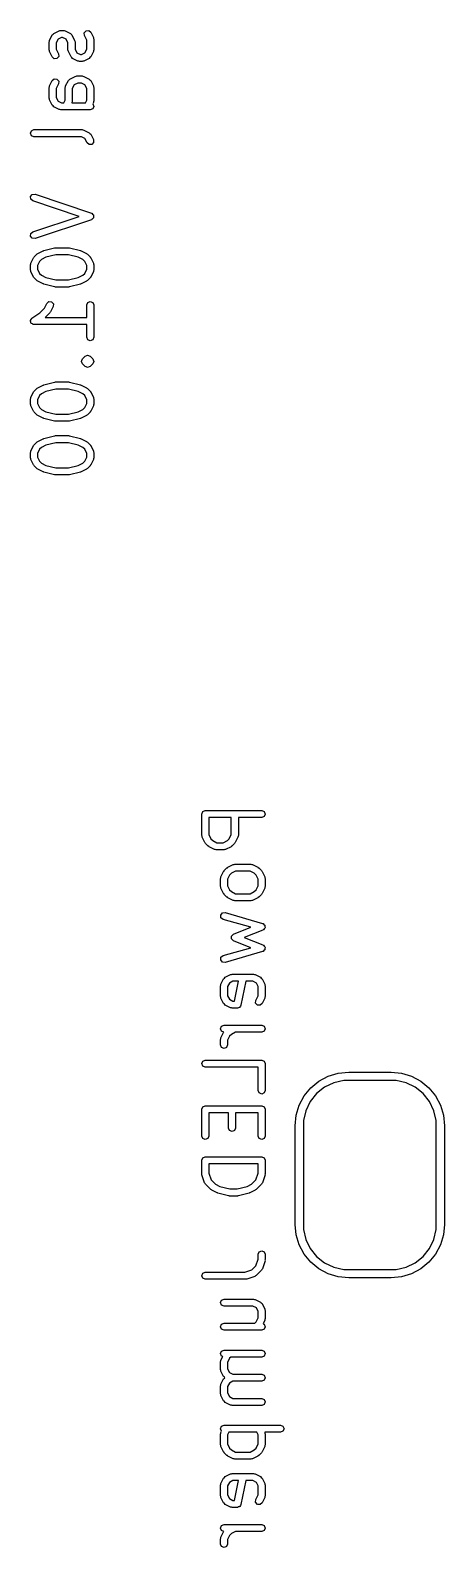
# Model space of a CAD drawing. Extents: x 48.9 to 61.3, y -83.6 to -38.9.
# Drawn here: x 55.46 to 61.34, y -83.59 to -62.05 of the extents above; entities that cross this region are included whole.
import ezdxf

# ---------------------------------------------------------------- set-up
doc = ezdxf.new("R2010")
doc.units = 0
doc.layers.add('BLACK', color=7, linetype='CONTINUOUS')

msp = doc.modelspace()

# ---------------------------------------------------------------- linework, layer by layer
at = {"layer": 'BLACK', "linetype": 'CONTINUOUS'}
for p, q in [((55.7256, -62.2182), (55.73, -62.2074)), ((55.7256, -62.3325), (55.7256, -62.2182)), ((55.73, -62.2074), (55.7308, -62.1958)), ((55.7308, -62.1958), (55.7689, -62.1196)), ((55.7689, -62.1196), (55.7809, -62.1092)), ((55.7809, -62.1092), (55.7913, -62.0973)), ((55.7913, -62.0973), (55.8675, -62.0592)), ((55.8509, -62.1792), (55.8256, -62.23)), ((55.8256, -62.23), (55.8256, -62.3207)), ((55.9016, -62.1539), (55.8509, -62.1792)), ((55.8675, -62.0592), (55.8791, -62.0583)), ((55.8791, -62.0583), (55.8898, -62.0539)), ((55.8898, -62.0539), (55.9279, -62.0539)), ((55.9161, -62.1539), (55.9016, -62.1539)), ((55.9669, -62.1792), (55.9161, -62.1539)), ((55.9279, -62.0539), (55.9387, -62.0583)), ((55.9387, -62.0583), (55.9503, -62.0592)), ((55.9503, -62.0592), (56.0265, -62.0973)), ((55.9922, -62.23), (55.9669, -62.1792)), ((55.9922, -62.3325), (55.9922, -62.23)), ((56.0265, -62.0973), (56.0369, -62.1092)), ((56.0369, -62.1092), (56.0489, -62.1196)), ((56.0489, -62.1196), (56.0869, -62.1958)), ((56.0869, -62.1958), (56.0878, -62.2074)), ((56.0878, -62.2074), (56.0922, -62.2182)), ((56.0922, -62.2182), (56.0922, -62.3207)), ((56.2234, -62.0881), (56.2484, -62.0592)), ((56.2261, -62.1262), (56.2234, -62.0881)), ((56.2589, -62.1919), (56.2261, -62.1262)), ((56.2484, -62.0592), (56.2866, -62.0564)), ((56.2589, -62.3207), (56.2589, -62.1919)), ((56.2866, -62.0564), (56.3155, -62.0815)), ((56.3155, -62.0815), (56.3536, -62.1577)), ((56.3536, -62.1577), (56.3544, -62.1693)), ((56.3544, -62.1693), (56.3589, -62.1801)), ((56.3589, -62.1801), (56.3589, -62.3325)), ((55.73, -62.3432), (55.7256, -62.3325)), ((55.7308, -62.3548), (55.73, -62.3432)), ((55.7689, -62.431), (55.7308, -62.3548)), ((55.7978, -62.4561), (55.7689, -62.431)), ((55.8256, -62.3207), (55.8584, -62.3863)), ((55.8611, -62.4245), (55.836, -62.4534)), ((55.8584, -62.3863), (55.8611, -62.4245)), ((55.9967, -62.3432), (55.9922, -62.3325)), ((55.9975, -62.3548), (55.9967, -62.3432)), ((56.0356, -62.431), (55.9975, -62.3548)), ((56.0476, -62.4414), (56.0356, -62.431)), ((56.058, -62.4534), (56.0476, -62.4414)), ((56.0922, -62.3207), (56.1176, -62.3714)), ((56.1176, -62.3714), (56.1683, -62.3967)), ((56.1683, -62.3967), (56.1828, -62.3967)), ((56.1828, -62.3967), (56.2335, -62.3714)), ((56.2335, -62.3714), (56.2589, -62.3207)), ((56.3035, -62.4414), (56.2932, -62.4534)), ((56.3155, -62.431), (56.3035, -62.4414)), ((56.3536, -62.3548), (56.3155, -62.431)), ((56.3544, -62.3432), (56.3536, -62.3548)), ((56.3589, -62.3325), (56.3544, -62.3432)), ((55.836, -62.4534), (55.7978, -62.4561)), ((56.1342, -62.4915), (56.058, -62.4534)), ((56.1458, -62.4923), (56.1342, -62.4915)), ((56.1565, -62.4967), (56.1458, -62.4923)), ((56.1946, -62.4967), (56.1565, -62.4967)), ((56.2054, -62.4923), (56.1946, -62.4967)), ((56.217, -62.4915), (56.2054, -62.4923)), ((56.2932, -62.4534), (56.217, -62.4915)), ((55.7256, -62.8658), (55.73, -62.855)), ((55.7256, -63.0182), (55.7256, -62.8658)), ((55.73, -62.855), (55.7308, -62.8434)), ((55.7308, -62.8434), (55.7689, -62.7672)), ((55.7689, -62.7672), (55.7978, -62.7422)), ((55.7978, -62.7422), (55.836, -62.7449)), ((55.8584, -62.812), (55.8256, -62.8776)), ((55.8256, -62.8776), (55.8256, -63.0064)), ((55.836, -62.7449), (55.8611, -62.7738)), ((55.8611, -62.7738), (55.8584, -62.812)), ((55.9541, -62.8658), (55.9586, -62.855)), ((55.9541, -63.0445), (55.9541, -62.8658)), ((55.9586, -62.855), (55.9594, -62.8434)), ((55.9594, -62.8434), (55.9975, -62.7672)), ((55.9975, -62.7672), (56.0095, -62.7569)), ((56.0095, -62.7569), (56.0199, -62.7449)), ((56.0199, -62.7449), (56.0961, -62.7068)), ((56.0795, -62.8269), (56.0541, -62.8776)), ((56.0541, -62.8776), (56.0541, -63.0563)), ((56.1302, -62.8015), (56.0795, -62.8269)), ((56.0961, -62.7068), (56.1077, -62.706)), ((56.1077, -62.706), (56.1184, -62.7015)), ((56.1184, -62.7015), (56.1946, -62.7015)), ((56.1828, -62.8015), (56.1302, -62.8015)), ((56.2335, -62.8269), (56.1828, -62.8015)), ((56.1946, -62.7015), (56.2054, -62.706)), ((56.2054, -62.706), (56.217, -62.7068)), ((56.217, -62.7068), (56.2932, -62.7449)), ((56.2589, -62.8776), (56.2335, -62.8269)), ((56.2589, -63.0445), (56.2589, -62.8776)), ((56.2932, -62.7449), (56.3035, -62.7569)), ((56.3035, -62.7569), (56.3155, -62.7672)), ((56.3155, -62.7672), (56.3536, -62.8434)), ((56.3536, -62.8434), (56.3544, -62.855)), ((56.3544, -62.855), (56.3589, -62.8658)), ((56.3589, -62.8658), (56.3589, -63.0563)), ((55.73, -63.0289), (55.7256, -63.0182)), ((55.7308, -63.0405), (55.73, -63.0289)), ((55.7689, -63.1167), (55.7308, -63.0405)), ((55.8256, -63.0064), (55.8509, -63.0571)), ((55.8509, -63.0571), (55.9016, -63.0825)), ((55.9016, -63.0825), (55.9351, -63.0825)), ((55.9351, -63.0825), (55.9541, -63.0445)), ((56.0489, -63.0786), (56.0469, -63.0825)), ((56.0469, -63.0825), (56.2399, -63.0825)), ((56.0497, -63.067), (56.0489, -63.0786)), ((56.0541, -63.0563), (56.0497, -63.067)), ((56.2399, -63.0825), (56.2589, -63.0445)), ((56.3536, -63.0786), (56.3443, -63.0972)), ((56.3544, -63.067), (56.3536, -63.0786)), ((56.3589, -63.0563), (56.3544, -63.067)), ((55.7809, -63.1271), (55.7689, -63.1167)), ((55.7913, -63.1391), (55.7809, -63.1271)), ((55.8675, -63.1772), (55.7913, -63.1391)), ((55.8791, -63.178), (55.8675, -63.1772)), ((55.8898, -63.1825), (55.8791, -63.178)), ((56.3089, -63.1825), (55.8898, -63.1825)), ((56.3442, -63.1678), (56.3089, -63.1825)), ((56.3589, -63.1325), (56.3442, -63.1678)), ((56.3443, -63.0972), (56.3589, -63.1325)), ((55.4589, -63.5134), (55.4735, -63.4781)), ((55.4735, -63.5488), (55.4589, -63.5134)), ((55.4735, -63.4781), (55.5089, -63.4634)), ((55.5089, -63.4634), (56.1946, -63.4634)), ((56.1946, -63.4634), (56.2054, -63.4679)), ((56.2054, -63.4679), (56.217, -63.4687)), ((56.217, -63.4687), (56.2932, -63.5068)), ((56.2932, -63.5068), (56.3035, -63.5188)), ((56.3035, -63.5188), (56.3155, -63.5291)), ((55.5089, -63.5634), (55.4735, -63.5488)), ((56.1828, -63.5634), (55.5089, -63.5634)), ((56.2335, -63.5888), (56.1828, -63.5634)), ((56.2642, -63.6501), (56.2335, -63.5888)), ((56.2931, -63.6751), (56.2642, -63.6501)), ((56.3313, -63.6724), (56.2931, -63.6751)), ((56.3155, -63.5291), (56.3536, -63.6053)), ((56.3563, -63.6435), (56.3313, -63.6724)), ((56.3536, -63.6053), (56.3563, -63.6435)), ((55.4615, -64.4119), (55.4865, -64.383)), ((55.4865, -64.383), (55.5247, -64.3803)), ((55.5247, -64.3803), (56.3247, -64.6469)), ((55.4642, -64.4501), (55.4615, -64.4119)), ((55.4931, -64.4751), (55.4642, -64.4501)), ((56.1508, -64.6944), (55.4931, -64.4751)), ((55.4931, -64.9136), (56.1508, -64.6944)), ((56.3247, -64.7418), (55.5247, -65.0085)), ((56.3247, -64.6469), (56.3275, -64.6494)), ((56.3275, -64.7393), (56.3247, -64.7418)), ((56.3275, -64.6494), (56.3313, -64.6496)), ((56.3313, -64.7391), (56.3275, -64.7393)), ((56.3313, -64.6496), (56.3416, -64.6616)), ((56.3416, -64.7271), (56.3313, -64.7391)), ((56.3416, -64.6616), (56.3536, -64.672)), ((56.3536, -64.7167), (56.3416, -64.7271)), ((56.3536, -64.672), (56.3539, -64.6757)), ((56.3539, -64.713), (56.3536, -64.7167)), ((56.3539, -64.6757), (56.3563, -64.6786)), ((56.3563, -64.7102), (56.3539, -64.713)), ((56.3563, -64.6786), (56.3552, -64.6944)), ((56.3552, -64.6944), (56.3563, -64.7102)), ((55.4615, -64.9768), (55.4642, -64.9387)), ((55.4865, -65.0057), (55.4615, -64.9768)), ((55.4642, -64.9387), (55.4931, -64.9136)), ((55.5247, -65.0085), (55.4865, -65.0057)), ((55.5116, -65.2685), (55.5497, -65.2304)), ((55.5497, -65.2304), (55.5573, -65.2273)), ((55.5573, -65.2273), (55.5627, -65.2211)), ((55.5627, -65.2211), (55.6389, -65.183)), ((55.6389, -65.183), (55.6446, -65.1826)), ((55.6446, -65.1826), (55.6491, -65.1792)), ((55.6491, -65.1792), (55.8015, -65.1411)), ((55.8198, -65.2396), (55.6787, -65.2749)), ((55.8015, -65.1411), (55.8078, -65.142)), ((55.8078, -65.142), (55.8137, -65.1396)), ((55.8137, -65.1396), (56.0041, -65.1396)), ((55.998, -65.2396), (55.8198, -65.2396)), ((56.1391, -65.2749), (55.998, -65.2396)), ((56.0041, -65.1396), (56.01, -65.142)), ((56.01, -65.142), (56.0163, -65.1411)), ((56.0163, -65.1411), (56.1686, -65.1792)), ((56.1686, -65.1792), (56.1732, -65.1826)), ((56.1732, -65.1826), (56.1789, -65.183)), ((56.1789, -65.183), (56.2551, -65.2211)), ((56.2551, -65.2211), (56.2605, -65.2273)), ((56.2605, -65.2273), (56.2681, -65.2304)), ((56.2681, -65.2304), (56.3062, -65.2685)), ((55.4589, -65.3801), (55.4633, -65.3693)), ((55.4589, -65.4563), (55.4589, -65.3801)), ((55.4633, -65.467), (55.4589, -65.4563)), ((55.4633, -65.3693), (55.4642, -65.3577)), ((55.4642, -65.3577), (55.5023, -65.2815)), ((55.5023, -65.2815), (55.5085, -65.2761)), ((55.5085, -65.2761), (55.5116, -65.2685)), ((55.5881, -65.3335), (55.5589, -65.3919)), ((55.5589, -65.3919), (55.5589, -65.4445)), ((55.5589, -65.4445), (55.5881, -65.5028)), ((55.6147, -65.3069), (55.5881, -65.3335)), ((55.6787, -65.2749), (55.6147, -65.3069)), ((56.2031, -65.3069), (56.1391, -65.2749)), ((56.2297, -65.3335), (56.2031, -65.3069)), ((56.2589, -65.3919), (56.2297, -65.3335)), ((56.2297, -65.5028), (56.2589, -65.4445)), ((56.2589, -65.4445), (56.2589, -65.3919)), ((56.3062, -65.2685), (56.3093, -65.2761)), ((56.3093, -65.2761), (56.3155, -65.2815)), ((56.3155, -65.2815), (56.3536, -65.3577)), ((56.3536, -65.3577), (56.3544, -65.3693)), ((56.3544, -65.3693), (56.3589, -65.3801)), ((56.3589, -65.4563), (56.3544, -65.467)), ((56.3589, -65.3801), (56.3589, -65.4563)), ((55.4642, -65.4786), (55.4633, -65.467)), ((55.5023, -65.5548), (55.4642, -65.4786)), ((55.5085, -65.5602), (55.5023, -65.5548)), ((55.5116, -65.5678), (55.5085, -65.5602)), ((55.5497, -65.6059), (55.5116, -65.5678)), ((55.5573, -65.6091), (55.5497, -65.6059)), ((55.5627, -65.6153), (55.5573, -65.6091)), ((55.6389, -65.6534), (55.5627, -65.6153)), ((55.5881, -65.5028), (55.6147, -65.5295)), ((55.6147, -65.5295), (55.6787, -65.5615)), ((55.6446, -65.6538), (55.6389, -65.6534)), ((55.6491, -65.6572), (55.6446, -65.6538)), ((55.8015, -65.6952), (55.6491, -65.6572)), ((55.6787, -65.5615), (55.8198, -65.5967)), ((55.8198, -65.5967), (55.998, -65.5967)), ((55.998, -65.5967), (56.1391, -65.5615)), ((56.1686, -65.6572), (56.0163, -65.6952)), ((56.1391, -65.5615), (56.2031, -65.5295)), ((56.1732, -65.6538), (56.1686, -65.6572)), ((56.1789, -65.6534), (56.1732, -65.6538)), ((56.2551, -65.6153), (56.1789, -65.6534)), ((56.2031, -65.5295), (56.2297, -65.5028)), ((56.2605, -65.6091), (56.2551, -65.6153)), ((56.2681, -65.6059), (56.2605, -65.6091)), ((56.3062, -65.5678), (56.2681, -65.6059)), ((56.3093, -65.5602), (56.3062, -65.5678)), ((56.3155, -65.5548), (56.3093, -65.5602)), ((56.3536, -65.4786), (56.3155, -65.5548)), ((56.3544, -65.467), (56.3536, -65.4786)), ((55.8078, -65.6943), (55.8015, -65.6952)), ((55.8137, -65.6967), (55.8078, -65.6943)), ((56.0041, -65.6967), (55.8137, -65.6967)), ((56.01, -65.6943), (56.0041, -65.6967)), ((56.0163, -65.6952), (56.01, -65.6943)), ((55.4812, -66.1385), (55.5913, -66.065)), ((55.5913, -66.065), (55.6583, -65.9981)), ((55.6583, -65.9981), (55.6927, -65.9291)), ((55.7347, -66.0631), (55.6677, -66.1301)), ((55.6927, -65.9291), (55.7217, -65.9041)), ((55.7217, -65.9041), (55.7598, -65.9068)), ((55.7379, -66.0554), (55.7347, -66.0631)), ((55.7441, -66.0501), (55.7379, -66.0554)), ((55.7822, -65.9739), (55.7441, -66.0501)), ((55.7598, -65.9068), (55.7849, -65.9357)), ((55.7849, -65.9357), (55.7822, -65.9739)), ((56.2589, -65.9515), (56.2735, -65.9161)), ((56.2589, -66.1301), (56.2589, -65.9515)), ((56.2735, -65.9161), (56.3089, -65.9015)), ((56.3089, -65.9015), (56.3442, -65.9161)), ((56.3442, -65.9161), (56.3589, -65.9515)), ((56.3589, -65.9515), (56.3589, -66.4086)), ((55.4589, -66.1801), (55.4609, -66.1753)), ((55.4645, -66.1935), (55.4589, -66.1801)), ((55.4599, -66.1703), (55.468, -66.1582)), ((55.4609, -66.1753), (55.4599, -66.1703)), ((55.4673, -66.2078), (55.4645, -66.1935)), ((55.4716, -66.2107), (55.4673, -66.2078)), ((55.468, -66.1582), (55.4735, -66.1447)), ((55.4735, -66.2154), (55.4716, -66.2107)), ((55.4735, -66.1447), (55.4783, -66.1428)), ((55.487, -66.221), (55.4735, -66.2154)), ((55.4783, -66.1428), (55.4812, -66.1385)), ((55.4991, -66.2291), (55.487, -66.221)), ((55.5041, -66.2281), (55.4991, -66.2291)), ((55.5089, -66.2301), (55.5041, -66.2281)), ((56.2589, -66.2301), (55.5089, -66.2301)), ((55.6677, -66.1301), (56.2589, -66.1301)), ((56.2589, -66.4086), (56.2589, -66.2301)), ((56.2735, -66.444), (56.2589, -66.4086)), ((56.3089, -66.4586), (56.2735, -66.444)), ((56.3442, -66.444), (56.3089, -66.4586)), ((56.3589, -66.4086), (56.3442, -66.444)), ((56.1827, -66.7515), (56.1838, -66.7488)), ((56.1973, -66.7869), (56.1827, -66.7515)), ((56.1838, -66.7488), (56.187, -66.7411)), ((56.187, -66.7411), (56.1973, -66.7161)), ((56.1973, -66.7161), (56.2354, -66.6781)), ((56.1973, -66.7161), (56.1973, -66.7161)), ((56.2354, -66.6781), (56.2604, -66.6677)), ((56.2354, -66.6781), (56.2354, -66.6781)), ((56.2354, -66.6781), (56.2354, -66.6781)), ((56.2604, -66.6677), (56.2708, -66.6634)), ((56.2708, -66.6634), (56.2708, -66.6634)), ((56.2708, -66.6634), (56.3062, -66.6781)), ((56.3062, -66.6781), (56.3443, -66.7161)), ((56.3578, -66.7542), (56.3442, -66.7869)), ((56.3443, -66.7161), (56.3503, -66.7308)), ((56.3503, -66.7308), (56.3589, -66.7515)), ((56.3589, -66.7515), (56.3578, -66.7542)), ((56.2354, -66.825), (56.1973, -66.7869)), ((56.2501, -66.831), (56.2354, -66.825)), ((56.2708, -66.8396), (56.2501, -66.831)), ((56.2915, -66.831), (56.2708, -66.8396)), ((56.3062, -66.825), (56.2915, -66.831)), ((56.3442, -66.7869), (56.3062, -66.825)), ((56.3062, -66.825), (56.3062, -66.825)), ((56.3442, -66.7869), (56.3442, -66.7869)), ((55.4642, -67.2625), (55.5023, -67.1863)), ((55.5023, -67.1863), (55.5085, -67.1809)), ((55.5085, -67.1809), (55.5116, -67.1733)), ((55.5116, -67.1733), (55.5497, -67.1352)), ((55.5497, -67.1352), (55.5573, -67.132)), ((55.5573, -67.132), (55.5627, -67.1258)), ((55.5627, -67.1258), (55.6389, -67.0877)), ((55.6787, -67.1796), (55.6147, -67.2116)), ((55.6389, -67.0877), (55.6446, -67.0873)), ((55.6446, -67.0873), (55.6491, -67.084)), ((55.6491, -67.084), (55.8015, -67.0459)), ((55.8198, -67.1444), (55.6787, -67.1796)), ((55.8015, -67.0459), (55.8078, -67.0468)), ((55.8078, -67.0468), (55.8137, -67.0444)), ((55.8137, -67.0444), (56.0041, -67.0444)), ((55.998, -67.1444), (55.8198, -67.1444)), ((56.1391, -67.1796), (55.998, -67.1444)), ((56.0041, -67.0444), (56.01, -67.0468)), ((56.01, -67.0468), (56.0163, -67.0459)), ((56.0163, -67.0459), (56.1686, -67.084)), ((56.2031, -67.2116), (56.1391, -67.1796)), ((56.1686, -67.084), (56.1732, -67.0873)), ((56.1732, -67.0873), (56.1789, -67.0877)), ((56.1789, -67.0877), (56.2551, -67.1258)), ((56.2551, -67.1258), (56.2605, -67.132)), ((56.2605, -67.132), (56.2681, -67.1352)), ((56.2681, -67.1352), (56.3062, -67.1733)), ((56.3062, -67.1733), (56.3093, -67.1809)), ((56.3093, -67.1809), (56.3155, -67.1863)), ((56.3155, -67.1863), (56.3536, -67.2625)), ((55.4589, -67.2848), (55.4633, -67.2741)), ((55.4589, -67.361), (55.4589, -67.2848)), ((55.4633, -67.3718), (55.4589, -67.361)), ((55.4633, -67.2741), (55.4642, -67.2625)), ((55.4642, -67.3834), (55.4633, -67.3718)), ((55.5023, -67.4596), (55.4642, -67.3834)), ((55.5881, -67.2383), (55.5589, -67.2966)), ((55.5589, -67.2966), (55.5589, -67.3492)), ((55.5589, -67.3492), (55.5881, -67.4076)), ((55.6147, -67.2116), (55.5881, -67.2383)), ((56.2297, -67.2383), (56.2031, -67.2116)), ((56.2589, -67.2966), (56.2297, -67.2383)), ((56.2297, -67.4076), (56.2589, -67.3492)), ((56.2589, -67.3492), (56.2589, -67.2966)), ((56.3536, -67.3834), (56.3155, -67.4596)), ((56.3536, -67.2625), (56.3544, -67.2741)), ((56.3544, -67.3718), (56.3536, -67.3834)), ((56.3544, -67.2741), (56.3589, -67.2848)), ((56.3589, -67.361), (56.3544, -67.3718)), ((56.3589, -67.2848), (56.3589, -67.361)), ((55.5085, -67.465), (55.5023, -67.4596)), ((55.5116, -67.4726), (55.5085, -67.465)), ((55.5497, -67.5107), (55.5116, -67.4726)), ((55.5573, -67.5138), (55.5497, -67.5107)), ((55.5627, -67.52), (55.5573, -67.5138)), ((55.6389, -67.5581), (55.5627, -67.52)), ((55.5881, -67.4076), (55.6147, -67.4342)), ((55.6147, -67.4342), (55.6787, -67.4662)), ((55.6446, -67.5585), (55.6389, -67.5581)), ((55.6491, -67.5619), (55.6446, -67.5585)), ((55.8015, -67.6), (55.6491, -67.5619)), ((55.6787, -67.4662), (55.8198, -67.5015)), ((55.8078, -67.5991), (55.8015, -67.6)), ((55.8137, -67.6015), (55.8078, -67.5991)), ((56.0041, -67.6015), (55.8137, -67.6015)), ((55.8198, -67.5015), (55.998, -67.5015)), ((55.998, -67.5015), (56.1391, -67.4662)), ((56.01, -67.5991), (56.0041, -67.6015)), ((56.0163, -67.6), (56.01, -67.5991)), ((56.1686, -67.5619), (56.0163, -67.6)), ((56.1391, -67.4662), (56.2031, -67.4342)), ((56.1732, -67.5585), (56.1686, -67.5619)), ((56.1789, -67.5581), (56.1732, -67.5585)), ((56.2551, -67.52), (56.1789, -67.5581)), ((56.2031, -67.4342), (56.2297, -67.4076)), ((56.2605, -67.5138), (56.2551, -67.52)), ((56.2681, -67.5107), (56.2605, -67.5138)), ((56.3062, -67.4726), (56.2681, -67.5107)), ((56.3093, -67.465), (56.3062, -67.4726)), ((56.3155, -67.4596), (56.3093, -67.465)), ((55.6491, -67.8459), (55.8015, -67.8078)), ((55.8015, -67.8078), (55.8078, -67.8087)), ((55.8078, -67.8087), (55.8137, -67.8063)), ((55.8137, -67.8063), (56.0041, -67.8063)), ((56.0041, -67.8063), (56.01, -67.8087)), ((56.01, -67.8087), (56.0163, -67.8078)), ((56.0163, -67.8078), (56.1686, -67.8459)), ((55.4589, -68.0467), (55.4633, -68.036)), ((55.4589, -68.1229), (55.4589, -68.0467)), ((55.4633, -68.036), (55.4642, -68.0244)), ((55.4642, -68.0244), (55.5023, -67.9482)), ((55.5023, -67.9482), (55.5085, -67.9428)), ((55.5085, -67.9428), (55.5116, -67.9352)), ((55.5116, -67.9352), (55.5497, -67.8971)), ((55.5497, -67.8971), (55.5573, -67.894)), ((55.5573, -67.894), (55.5627, -67.8877)), ((55.5881, -68.0002), (55.5589, -68.0585)), ((55.5627, -67.8877), (55.6389, -67.8496)), ((55.6147, -67.9735), (55.5881, -68.0002)), ((55.6787, -67.9415), (55.6147, -67.9735)), ((55.6389, -67.8496), (55.6446, -67.8492)), ((55.6446, -67.8492), (55.6491, -67.8459)), ((55.8198, -67.9063), (55.6787, -67.9415)), ((55.998, -67.9063), (55.8198, -67.9063)), ((56.1391, -67.9415), (55.998, -67.9063)), ((56.2031, -67.9735), (56.1391, -67.9415)), ((56.1686, -67.8459), (56.1732, -67.8492)), ((56.1732, -67.8492), (56.1789, -67.8496)), ((56.1789, -67.8496), (56.2551, -67.8877)), ((56.2297, -68.0002), (56.2031, -67.9735)), ((56.2589, -68.0585), (56.2297, -68.0002)), ((56.2551, -67.8877), (56.2605, -67.894)), ((56.2605, -67.894), (56.2681, -67.8971)), ((56.2681, -67.8971), (56.3062, -67.9352)), ((56.3062, -67.9352), (56.3093, -67.9428)), ((56.3093, -67.9428), (56.3155, -67.9482)), ((56.3155, -67.9482), (56.3536, -68.0244)), ((56.3536, -68.0244), (56.3544, -68.036)), ((56.3544, -68.036), (56.3589, -68.0467)), ((56.3589, -68.0467), (56.3589, -68.1229)), ((55.4633, -68.1337), (55.4589, -68.1229)), ((55.4642, -68.1453), (55.4633, -68.1337)), ((55.5023, -68.2215), (55.4642, -68.1453)), ((55.5085, -68.2269), (55.5023, -68.2215)), ((55.5116, -68.2345), (55.5085, -68.2269)), ((55.5497, -68.2726), (55.5116, -68.2345)), ((55.5589, -68.0585), (55.5589, -68.1111)), ((55.5589, -68.1111), (55.5881, -68.1695)), ((55.5881, -68.1695), (55.6147, -68.1961)), ((55.6147, -68.1961), (55.6787, -68.2281)), ((55.6787, -68.2281), (55.8198, -68.2634)), ((55.8198, -68.2634), (55.998, -68.2634)), ((55.998, -68.2634), (56.1391, -68.2281)), ((56.1391, -68.2281), (56.2031, -68.1961)), ((56.2031, -68.1961), (56.2297, -68.1695)), ((56.2297, -68.1695), (56.2589, -68.1111)), ((56.2589, -68.1111), (56.2589, -68.0585)), ((56.3062, -68.2345), (56.2681, -68.2726)), ((56.3093, -68.2269), (56.3062, -68.2345)), ((56.3155, -68.2215), (56.3093, -68.2269)), ((56.3536, -68.1453), (56.3155, -68.2215)), ((56.3544, -68.1337), (56.3536, -68.1453)), ((56.3589, -68.1229), (56.3544, -68.1337)), ((55.5573, -68.2757), (55.5497, -68.2726)), ((55.5627, -68.2819), (55.5573, -68.2757)), ((55.6389, -68.32), (55.5627, -68.2819)), ((55.6446, -68.3204), (55.6389, -68.32)), ((55.6491, -68.3238), (55.6446, -68.3204)), ((55.8015, -68.3619), (55.6491, -68.3238)), ((55.8078, -68.361), (55.8015, -68.3619)), ((55.8137, -68.3634), (55.8078, -68.361)), ((56.0041, -68.3634), (55.8137, -68.3634)), ((56.01, -68.361), (56.0041, -68.3634)), ((56.0163, -68.3619), (56.01, -68.361)), ((56.1686, -68.3238), (56.0163, -68.3619)), ((56.1732, -68.3204), (56.1686, -68.3238)), ((56.1789, -68.32), (56.1732, -68.3204)), ((56.2551, -68.2819), (56.1789, -68.32)), ((56.2605, -68.2757), (56.2551, -68.2819)), ((56.2681, -68.2726), (56.2605, -68.2757)), ((57.8899, -73.1762), (57.9045, -73.1408)), ((57.8899, -73.481), (57.8899, -73.1762)), ((57.9045, -73.1408), (57.9399, -73.1262)), ((57.9399, -73.1262), (58.7399, -73.1262)), ((58.7399, -73.1262), (58.7752, -73.1408)), ((58.7752, -73.2115), (58.7399, -73.2262)), ((58.7752, -73.1408), (58.7899, -73.1762)), ((58.7899, -73.1762), (58.7752, -73.2115)), ((58.3089, -73.2262), (57.9899, -73.2262)), ((57.9899, -73.2262), (57.9899, -73.4691)), ((58.3089, -73.4691), (58.3089, -73.2262)), ((58.7399, -73.2262), (58.4089, -73.2262)), ((58.4089, -73.2262), (58.4089, -73.481)), ((57.8943, -73.4917), (57.8899, -73.481)), ((57.8952, -73.5033), (57.8943, -73.4917)), ((57.9333, -73.5795), (57.8952, -73.5033)), ((57.9395, -73.5849), (57.9333, -73.5795)), ((57.9426, -73.5925), (57.9395, -73.5849)), ((57.9807, -73.6306), (57.9426, -73.5925)), ((57.9883, -73.6337), (57.9807, -73.6306)), ((57.9937, -73.64), (57.9883, -73.6337)), ((57.9899, -73.4691), (58.0191, -73.5275)), ((58.0699, -73.6781), (57.9937, -73.64)), ((58.0191, -73.5275), (58.0457, -73.5541)), ((58.0457, -73.5541), (58.1041, -73.5833)), ((58.1041, -73.5833), (58.1948, -73.5833)), ((58.1948, -73.5833), (58.2531, -73.5541)), ((58.3051, -73.64), (58.2289, -73.6781)), ((58.2531, -73.5541), (58.2798, -73.5275)), ((58.2798, -73.5275), (58.3089, -73.4691)), ((58.3105, -73.6337), (58.3051, -73.64)), ((58.3181, -73.6306), (58.3105, -73.6337)), ((58.3562, -73.5925), (58.3181, -73.6306)), ((58.3594, -73.5849), (58.3562, -73.5925)), ((58.3656, -73.5795), (58.3594, -73.5849)), ((58.4037, -73.5033), (58.3656, -73.5795)), ((58.4045, -73.4917), (58.4037, -73.5033)), ((58.4089, -73.481), (58.4045, -73.4917)), ((58.0815, -73.6789), (58.0699, -73.6781)), ((58.0923, -73.6833), (58.0815, -73.6789)), ((58.2066, -73.6833), (58.0923, -73.6833)), ((58.2173, -73.6789), (58.2066, -73.6833)), ((58.2289, -73.6781), (58.2173, -73.6789)), ((58.161, -74.0797), (58.1618, -74.0681)), ((58.1618, -74.0681), (58.1999, -73.9919)), ((58.1999, -73.9919), (58.2062, -73.9865)), ((58.2062, -73.9865), (58.2093, -73.9789)), ((58.2093, -73.9789), (58.2474, -73.9408)), ((58.2474, -73.9408), (58.255, -73.9377)), ((58.255, -73.9377), (58.2604, -73.9315)), ((58.2858, -74.0439), (58.2566, -74.1023)), ((58.2604, -73.9315), (58.3366, -73.8934)), ((58.3124, -74.0173), (58.2858, -74.0439)), ((58.3707, -73.9881), (58.3124, -74.0173)), ((58.3366, -73.8934), (58.3482, -73.8925)), ((58.3482, -73.8925), (58.3589, -73.8881)), ((58.3589, -73.8881), (58.5875, -73.8881)), ((58.5757, -73.9881), (58.3707, -73.9881)), ((58.6341, -74.0173), (58.5757, -73.9881)), ((58.5875, -73.8881), (58.5983, -73.8925)), ((58.5983, -73.8925), (58.6099, -73.8934)), ((58.6099, -73.8934), (58.6861, -73.9315)), ((58.6607, -74.0439), (58.6341, -74.0173)), ((58.6899, -74.1023), (58.6607, -74.0439)), ((58.6861, -73.9315), (58.6915, -73.9377)), ((58.6915, -73.9377), (58.6991, -73.9408)), ((58.6991, -73.9408), (58.7372, -73.9789)), ((58.7372, -73.9789), (58.7403, -73.9865)), ((58.7403, -73.9865), (58.7465, -73.9919)), ((58.7465, -73.9919), (58.7846, -74.0681)), ((58.7846, -74.0681), (58.7854, -74.0797)), ((58.1566, -74.0905), (58.161, -74.0797)), ((58.1566, -74.2048), (58.1566, -74.0905)), ((58.161, -74.2155), (58.1566, -74.2048)), ((58.1618, -74.2271), (58.161, -74.2155)), ((58.1999, -74.3033), (58.1618, -74.2271)), ((58.2566, -74.1023), (58.2566, -74.193)), ((58.2566, -74.193), (58.2857, -74.2513)), ((58.2857, -74.2513), (58.3124, -74.278)), ((58.3124, -74.278), (58.3707, -74.3071)), ((58.5757, -74.3071), (58.6341, -74.278)), ((58.6341, -74.278), (58.6607, -74.2513)), ((58.6607, -74.2513), (58.6899, -74.193)), ((58.6899, -74.193), (58.6899, -74.1023)), ((58.7846, -74.2271), (58.7465, -74.3033)), ((58.7854, -74.2155), (58.7846, -74.2271)), ((58.7854, -74.0797), (58.7899, -74.0905)), ((58.7899, -74.2048), (58.7854, -74.2155)), ((58.7899, -74.0905), (58.7899, -74.2048)), ((58.2062, -74.3087), (58.1999, -74.3033)), ((58.2093, -74.3163), (58.2062, -74.3087)), ((58.2474, -74.3544), (58.2093, -74.3163)), ((58.255, -74.3576), (58.2474, -74.3544)), ((58.2604, -74.3638), (58.255, -74.3576)), ((58.3366, -74.4019), (58.2604, -74.3638)), ((58.3482, -74.4027), (58.3366, -74.4019)), ((58.3589, -74.4071), (58.3482, -74.4027)), ((58.5875, -74.4071), (58.3589, -74.4071)), ((58.3707, -74.3071), (58.5757, -74.3071)), ((58.5983, -74.4027), (58.5875, -74.4071)), ((58.6099, -74.4019), (58.5983, -74.4027)), ((58.6861, -74.3638), (58.6099, -74.4019)), ((58.6915, -74.3576), (58.6861, -74.3638)), ((58.6991, -74.3544), (58.6915, -74.3576)), ((58.7372, -74.3163), (58.6991, -74.3544)), ((58.7403, -74.3087), (58.7372, -74.3163)), ((58.7465, -74.3033), (58.7403, -74.3087)), ((58.1585, -74.6101), (58.1823, -74.5801)), ((58.1629, -74.6481), (58.1585, -74.6101)), ((58.1928, -74.6719), (58.1629, -74.6481)), ((58.1823, -74.5801), (58.2203, -74.5757)), ((58.5855, -74.7841), (58.1928, -74.6719)), ((58.2203, -74.5757), (58.7536, -74.7281)), ((58.3125, -74.91), (58.313, -74.9095)), ((58.3127, -74.9286), (58.3125, -74.91)), ((58.3125, -74.9471), (58.3127, -74.9286)), ((58.313, -74.9089), (58.3263, -74.8959)), ((58.313, -74.9095), (58.313, -74.9089)), ((58.3263, -74.8959), (58.3392, -74.8826)), ((58.3392, -74.8826), (58.3399, -74.8826)), ((58.3399, -74.8826), (58.3404, -74.8821)), ((58.3404, -74.8821), (58.5855, -74.7841)), ((58.7585, -74.8226), (58.4936, -74.9286)), ((58.4936, -74.9286), (58.7585, -75.0345)), ((58.7536, -74.7281), (58.7562, -74.7302)), ((58.7562, -74.7302), (58.7596, -74.7302)), ((58.7609, -74.8203), (58.7585, -74.8226)), ((58.7596, -74.7302), (58.7709, -74.7418)), ((58.7642, -74.8199), (58.7609, -74.8203)), ((58.7743, -74.8072), (58.7642, -74.8199)), ((58.7709, -74.7418), (58.7836, -74.7519)), ((58.7859, -74.7959), (58.7743, -74.8072)), ((58.7836, -74.7519), (58.784, -74.7552)), ((58.784, -74.7552), (58.7863, -74.7576)), ((58.788, -74.7899), (58.7859, -74.7925)), ((58.7859, -74.7925), (58.7859, -74.7959)), ((58.7863, -74.7576), (58.7861, -74.7738)), ((58.7861, -74.7738), (58.788, -74.7899)), ((58.1928, -75.1853), (58.5855, -75.0731)), ((58.7536, -75.129), (58.2203, -75.2814)), ((58.313, -74.9476), (58.3125, -74.9471)), ((58.313, -74.9483), (58.313, -74.9476)), ((58.3263, -74.9612), (58.313, -74.9483)), ((58.3392, -74.9745), (58.3263, -74.9612)), ((58.3399, -74.9745), (58.3392, -74.9745)), ((58.3404, -74.975), (58.3399, -74.9745)), ((58.5855, -75.0731), (58.3404, -74.975)), ((58.7562, -75.1269), (58.7536, -75.129)), ((58.7596, -75.1269), (58.7562, -75.1269)), ((58.7585, -75.0345), (58.7609, -75.0369)), ((58.7709, -75.1153), (58.7596, -75.1269)), ((58.7609, -75.0369), (58.7642, -75.0372)), ((58.7642, -75.0372), (58.7743, -75.0499)), ((58.7836, -75.1052), (58.7709, -75.1153)), ((58.7743, -75.0499), (58.7859, -75.0613)), ((58.784, -75.1019), (58.7836, -75.1052)), ((58.7863, -75.0995), (58.784, -75.1019)), ((58.7859, -75.0613), (58.7859, -75.0646)), ((58.7859, -75.0646), (58.788, -75.0672)), ((58.788, -75.0672), (58.7861, -75.0833)), ((58.7861, -75.0833), (58.7863, -75.0995)), ((58.1585, -75.2471), (58.1629, -75.2091)), ((58.1823, -75.277), (58.1585, -75.2471)), ((58.1629, -75.2091), (58.1928, -75.1853)), ((58.2203, -75.2814), (58.1823, -75.277)), ((58.1618, -75.5919), (58.1999, -75.5157)), ((58.1999, -75.5157), (58.2119, -75.5053)), ((58.2119, -75.5053), (58.2223, -75.4934)), ((58.2223, -75.4934), (58.2985, -75.4553)), ((58.2819, -75.5754), (58.2566, -75.6261)), ((58.3326, -75.55), (58.2819, -75.5754)), ((58.2985, -75.4553), (58.3101, -75.4545)), ((58.3101, -75.4545), (58.3208, -75.45)), ((58.3208, -75.45), (58.6256, -75.45)), ((58.4122, -75.55), (58.3326, -75.55)), ((58.356, -75.831), (58.4122, -75.55)), ((58.5142, -75.55), (58.4461, -75.8908)), ((58.6138, -75.55), (58.5142, -75.55)), ((58.6645, -75.5754), (58.6138, -75.55)), ((58.6256, -75.45), (58.6364, -75.4545)), ((58.6364, -75.4545), (58.648, -75.4553)), ((58.648, -75.4553), (58.7242, -75.4934)), ((58.6899, -75.6261), (58.6645, -75.5754)), ((58.7242, -75.4934), (58.7345, -75.5053)), ((58.7345, -75.5053), (58.7465, -75.5157)), ((58.7465, -75.5157), (58.7846, -75.5919)), ((58.1566, -75.6143), (58.161, -75.6035)), ((58.1566, -75.7667), (58.1566, -75.6143)), ((58.161, -75.7774), (58.1566, -75.7667)), ((58.161, -75.6035), (58.1618, -75.5919)), ((58.1618, -75.789), (58.161, -75.7774)), ((58.1999, -75.8652), (58.1618, -75.789)), ((58.2566, -75.6261), (58.2566, -75.7549)), ((58.2566, -75.7549), (58.2819, -75.8056)), ((58.6571, -75.8205), (58.6899, -75.7549)), ((58.6899, -75.7549), (58.6899, -75.6261)), ((58.7846, -75.789), (58.7465, -75.8652)), ((58.7846, -75.5919), (58.7854, -75.6035)), ((58.7854, -75.7774), (58.7846, -75.789)), ((58.7854, -75.6035), (58.7899, -75.6143)), ((58.7899, -75.7667), (58.7854, -75.7774)), ((58.7899, -75.6143), (58.7899, -75.7667)), ((58.2119, -75.8756), (58.1999, -75.8652)), ((58.2223, -75.8876), (58.2119, -75.8756)), ((58.2985, -75.9257), (58.2223, -75.8876)), ((58.2819, -75.8056), (58.3326, -75.831)), ((58.3101, -75.9265), (58.2985, -75.9257)), ((58.3208, -75.931), (58.3101, -75.9265)), ((58.397, -75.931), (58.3208, -75.931)), ((58.3326, -75.831), (58.356, -75.831)), ((58.4105, -75.9254), (58.397, -75.931)), ((58.4248, -75.9226), (58.4105, -75.9254)), ((58.4276, -75.9183), (58.4248, -75.9226)), ((58.4324, -75.9163), (58.4276, -75.9183)), ((58.438, -75.9029), (58.4324, -75.9163)), ((58.4461, -75.8908), (58.438, -75.9029)), ((58.6544, -75.8587), (58.6571, -75.8205)), ((58.6794, -75.8876), (58.6544, -75.8587)), ((58.7176, -75.8903), (58.6794, -75.8876)), ((58.7465, -75.8652), (58.7176, -75.8903)), ((58.1566, -76.2238), (58.1712, -76.1885)), ((58.1712, -76.2592), (58.1566, -76.2238)), ((58.1712, -76.1885), (58.2066, -76.1738)), ((58.2066, -76.1738), (58.7399, -76.1738)), ((58.7399, -76.1738), (58.7752, -76.1885)), ((58.7752, -76.1885), (58.7899, -76.2238)), ((58.7899, -76.2238), (58.7752, -76.2592)), ((58.1566, -76.3762), (58.161, -76.3654)), ((58.1566, -76.4524), (58.1566, -76.3762)), ((58.161, -76.3654), (58.1618, -76.3538)), ((58.1618, -76.3538), (58.1999, -76.2776)), ((58.2051, -76.2732), (58.1712, -76.2592)), ((58.1999, -76.2776), (58.2051, -76.2732)), ((58.2857, -76.3296), (58.2566, -76.388)), ((58.2566, -76.388), (58.2566, -76.4524)), ((58.3124, -76.303), (58.2857, -76.3296)), ((58.3707, -76.2738), (58.3124, -76.303)), ((58.7399, -76.2738), (58.3707, -76.2738)), ((58.7752, -76.2592), (58.7399, -76.2738)), ((58.1712, -76.4877), (58.1566, -76.4524)), ((58.2066, -76.5024), (58.1712, -76.4877)), ((58.2419, -76.4877), (58.2066, -76.5024)), ((58.2566, -76.4524), (58.2419, -76.4877)), ((57.8899, -76.719), (57.9045, -76.6837)), ((57.9045, -76.7544), (57.8899, -76.719)), ((57.9045, -76.6837), (57.9399, -76.669)), ((57.9399, -76.769), (57.9045, -76.7544)), ((57.9399, -76.669), (58.7399, -76.669)), ((58.6899, -76.769), (57.9399, -76.769)), ((58.6899, -77.1), (58.6899, -76.769)), ((58.7399, -76.669), (58.7752, -76.6837)), ((58.7752, -76.6837), (58.7899, -76.719)), ((58.7899, -76.719), (58.7899, -77.1)), ((59.6842, -76.8979), (59.8267, -76.8546)), ((59.8267, -76.8546), (59.975, -76.84)), ((59.975, -76.84), (60.575, -76.84)), ((60.575, -76.84), (60.7233, -76.8546)), ((60.7233, -76.8546), (60.8658, -76.8979)), ((59.3431, -77.1778), (59.4376, -77.0626)), ((59.4376, -77.0626), (59.5528, -76.9681)), ((59.6323, -77.0547), (59.5196, -77.1446)), ((59.5528, -76.9681), (59.6842, -76.8979)), ((59.7623, -76.9921), (59.6323, -77.0547)), ((59.9029, -76.96), (59.7623, -76.9921)), ((59.975, -76.96), (59.9029, -76.96)), ((60.575, -76.96), (59.975, -76.96)), ((60.6471, -76.96), (60.575, -76.96)), ((60.7877, -76.9921), (60.6471, -76.96)), ((60.9177, -77.0547), (60.7877, -76.9921)), ((60.8658, -76.8979), (60.9972, -76.9681)), ((61.0304, -77.1446), (60.9177, -77.0547)), ((60.9972, -76.9681), (61.1124, -77.0626)), ((61.1124, -77.0626), (61.2069, -77.1778)), ((58.7045, -77.1354), (58.6899, -77.1)), ((58.7399, -77.15), (58.7045, -77.1354)), ((58.7752, -77.1354), (58.7399, -77.15)), ((58.7899, -77.1), (58.7752, -77.1354)), ((59.2729, -77.3092), (59.3431, -77.1778)), ((59.4297, -77.2573), (59.3671, -77.3873)), ((59.5196, -77.1446), (59.4297, -77.2573)), ((61.1203, -77.2573), (61.0304, -77.1446)), ((61.1829, -77.3873), (61.1203, -77.2573)), ((61.2069, -77.1778), (61.2771, -77.3092)), ((57.8899, -77.3667), (57.9045, -77.3313)), ((57.8899, -77.7476), (57.8899, -77.3667)), ((57.9045, -77.3313), (57.9399, -77.3167)), ((57.9399, -77.3167), (58.7399, -77.3167)), ((58.2708, -77.4167), (57.9899, -77.4167)), ((57.9899, -77.4167), (57.9899, -77.7476)), ((58.2708, -77.6333), (58.2708, -77.4167)), ((58.6899, -77.4167), (58.3708, -77.4167)), ((58.3708, -77.4167), (58.3708, -77.6333)), ((58.6899, -77.7476), (58.6899, -77.4167)), ((58.7399, -77.3167), (58.7752, -77.3313)), ((58.7752, -77.3313), (58.7899, -77.3667)), ((58.7899, -77.3667), (58.7899, -77.7476)), ((59.215, -77.6), (59.2296, -77.4517)), ((59.2296, -77.4517), (59.2729, -77.3092)), ((59.3671, -77.3873), (59.335, -77.5279)), ((61.215, -77.5279), (61.1829, -77.3873)), ((61.2771, -77.3092), (61.3204, -77.4517)), ((61.3204, -77.4517), (61.335, -77.6)), ((58.2855, -77.6687), (58.2708, -77.6333)), ((58.3208, -77.6833), (58.2855, -77.6687)), ((58.3562, -77.6687), (58.3208, -77.6833)), ((58.3708, -77.6333), (58.3562, -77.6687)), ((59.215, -79), (59.215, -77.6)), ((59.215, -77.6), (59.215, -77.6)), ((59.335, -77.5279), (59.335, -77.6)), ((59.335, -77.6), (59.335, -77.6)), ((59.335, -77.6), (59.335, -79)), ((61.215, -77.6), (61.215, -77.5279)), ((61.215, -79), (61.215, -77.6)), ((61.335, -77.6), (61.335, -79)), ((57.9045, -77.783), (57.8899, -77.7476)), ((57.9399, -77.7976), (57.9045, -77.783)), ((57.9752, -77.783), (57.9399, -77.7976)), ((57.9899, -77.7476), (57.9752, -77.783)), ((58.7045, -77.783), (58.6899, -77.7476)), ((58.7399, -77.7976), (58.7045, -77.783)), ((58.7752, -77.783), (58.7399, -77.7976)), ((58.7899, -77.7476), (58.7752, -77.783)), ((57.8899, -78.0905), (57.9045, -78.0551)), ((57.8899, -78.281), (57.8899, -78.0905)), ((57.9045, -78.0551), (57.9399, -78.0405)), ((57.9399, -78.0405), (58.7399, -78.0405)), ((58.6899, -78.1405), (57.9899, -78.1405)), ((57.9899, -78.1405), (57.9899, -78.2728)), ((58.6899, -78.2728), (58.6899, -78.1405)), ((58.7399, -78.0405), (58.7752, -78.0551)), ((58.7752, -78.0551), (58.7899, -78.0905)), ((58.7899, -78.0905), (58.7899, -78.281)), ((57.893, -78.2886), (57.8899, -78.281)), ((57.8925, -78.2968), (57.893, -78.2886)), ((57.9306, -78.411), (57.8925, -78.2968)), ((57.9899, -78.2728), (58.0217, -78.3682)), ((58.0217, -78.3682), (58.0838, -78.4303)), ((58.596, -78.4303), (58.6581, -78.3682)), ((58.6581, -78.3682), (58.6899, -78.2728)), ((58.7873, -78.2968), (58.7492, -78.411)), ((58.7899, -78.281), (58.7867, -78.2886)), ((58.7867, -78.2886), (58.7873, -78.2968)), ((57.9382, -78.4198), (57.9306, -78.411)), ((57.9426, -78.4306), (57.9382, -78.4198)), ((58.0188, -78.5068), (57.9426, -78.4306)), ((58.0264, -78.5099), (58.0188, -78.5068)), ((58.0318, -78.5161), (58.0264, -78.5099)), ((58.108, -78.5542), (58.0318, -78.5161)), ((58.0838, -78.4303), (58.1478, -78.4623)), ((58.1137, -78.5546), (58.108, -78.5542)), ((58.1182, -78.558), (58.1137, -78.5546)), ((58.2706, -78.5961), (58.1182, -78.558)), ((58.1478, -78.4623), (58.2889, -78.4976)), ((58.2769, -78.5952), (58.2706, -78.5961)), ((58.2828, -78.5976), (58.2769, -78.5952)), ((58.397, -78.5976), (58.2828, -78.5976)), ((58.2889, -78.4976), (58.3909, -78.4976)), ((58.3909, -78.4976), (58.532, -78.4623)), ((58.4029, -78.5952), (58.397, -78.5976)), ((58.4092, -78.5961), (58.4029, -78.5952)), ((58.5615, -78.558), (58.4092, -78.5961)), ((58.532, -78.4623), (58.596, -78.4303)), ((58.5661, -78.5546), (58.5615, -78.558)), ((58.5718, -78.5542), (58.5661, -78.5546)), ((58.648, -78.5161), (58.5718, -78.5542)), ((58.6534, -78.5099), (58.648, -78.5161)), ((58.661, -78.5068), (58.6534, -78.5099)), ((58.7372, -78.4306), (58.661, -78.5068)), ((58.7416, -78.4198), (58.7372, -78.4306)), ((58.7492, -78.411), (58.7416, -78.4198)), ((59.2296, -79.1483), (59.215, -79)), ((59.335, -79), (59.335, -79.0721)), ((61.215, -79.0721), (61.215, -79)), ((61.335, -79), (61.3204, -79.1483)), ((59.2729, -79.2908), (59.2296, -79.1483)), ((59.335, -79.0721), (59.3671, -79.2127)), ((59.3671, -79.2127), (59.4297, -79.3427)), ((61.1203, -79.3427), (61.1829, -79.2127)), ((61.1829, -79.2127), (61.215, -79.0721)), ((61.3204, -79.1483), (61.2771, -79.2908)), ((58.6899, -79.4238), (58.7045, -79.3885)), ((58.6899, -79.4919), (58.6899, -79.4238)), ((58.7045, -79.3885), (58.7399, -79.3738)), ((58.7399, -79.3738), (58.7752, -79.3885)), ((58.7752, -79.3885), (58.7899, -79.4238)), ((58.7899, -79.4238), (58.7899, -79.5)), ((59.3431, -79.4222), (59.2729, -79.2908)), ((59.4376, -79.5374), (59.3431, -79.4222)), ((59.4297, -79.3427), (59.5196, -79.4554)), ((59.5196, -79.4554), (59.6323, -79.5453)), ((60.9177, -79.5453), (61.0304, -79.4554)), ((61.0304, -79.4554), (61.1203, -79.3427)), ((61.2069, -79.4222), (61.1124, -79.5374)), ((61.2771, -79.2908), (61.2069, -79.4222)), ((58.5032, -79.6786), (58.5986, -79.6468)), ((58.5986, -79.6468), (58.6581, -79.5873)), ((58.6581, -79.5873), (58.6899, -79.4919)), ((58.7372, -79.6496), (58.661, -79.7258)), ((58.7416, -79.6389), (58.7372, -79.6496)), ((58.7492, -79.6301), (58.7416, -79.6389)), ((58.7873, -79.5158), (58.7492, -79.6301)), ((58.7899, -79.5), (58.7867, -79.5076)), ((58.7867, -79.5076), (58.7873, -79.5158)), ((59.5528, -79.6319), (59.4376, -79.5374)), ((59.6842, -79.7021), (59.5528, -79.6319)), ((59.6323, -79.5453), (59.7623, -79.6079)), ((59.7623, -79.6079), (59.9029, -79.64)), ((59.9029, -79.64), (59.975, -79.64)), ((59.975, -79.64), (60.575, -79.64)), ((60.575, -79.64), (60.6471, -79.64)), ((60.6471, -79.64), (60.7877, -79.6079)), ((60.7877, -79.6079), (60.9177, -79.5453)), ((60.9972, -79.6319), (60.8658, -79.7021)), ((61.1124, -79.5374), (60.9972, -79.6319)), ((57.8899, -79.7286), (57.9045, -79.6932)), ((57.9045, -79.7639), (57.8899, -79.7286)), ((57.9045, -79.6932), (57.9399, -79.6786)), ((57.9399, -79.7786), (57.9045, -79.7639)), ((57.9399, -79.6786), (58.5032, -79.6786)), ((58.5113, -79.7786), (57.9399, -79.7786)), ((58.5189, -79.7754), (58.5113, -79.7786)), ((58.5271, -79.776), (58.5189, -79.7754)), ((58.6414, -79.7379), (58.5271, -79.776)), ((58.6502, -79.7303), (58.6414, -79.7379)), ((58.661, -79.7258), (58.6502, -79.7303)), ((59.8267, -79.7454), (59.6842, -79.7021)), ((59.975, -79.76), (59.8267, -79.7454)), ((60.575, -79.76), (59.975, -79.76)), ((60.7233, -79.7454), (60.575, -79.76)), ((60.8658, -79.7021), (60.7233, -79.7454)), ((58.1566, -80.1095), (58.1712, -80.0742)), ((58.1712, -80.0742), (58.2066, -80.0595)), ((58.2066, -80.0595), (58.6256, -80.0595)), ((58.6256, -80.0595), (58.6364, -80.064)), ((58.6364, -80.064), (58.648, -80.0648)), ((58.648, -80.0648), (58.7242, -80.1029)), ((58.7242, -80.1029), (58.7345, -80.1149)), ((58.1712, -80.1449), (58.1566, -80.1095)), ((58.2066, -80.1595), (58.1712, -80.1449)), ((58.6138, -80.1595), (58.2066, -80.1595)), ((58.6645, -80.1849), (58.6138, -80.1595)), ((58.6899, -80.2356), (58.6645, -80.1849)), ((58.6899, -80.3263), (58.6899, -80.2356)), ((58.7345, -80.1149), (58.7465, -80.1253)), ((58.7465, -80.1253), (58.7846, -80.2014)), ((58.7846, -80.2014), (58.7854, -80.2131)), ((58.7854, -80.2131), (58.7899, -80.2238)), ((58.7899, -80.2238), (58.7899, -80.3381)), ((58.1566, -80.4524), (58.1712, -80.417)), ((58.1712, -80.4877), (58.1566, -80.4524)), ((58.1712, -80.417), (58.2066, -80.4024)), ((58.2066, -80.5024), (58.1712, -80.4877)), ((58.2066, -80.4024), (58.643, -80.4024)), ((58.6637, -80.5024), (58.2066, -80.5024)), ((58.643, -80.4024), (58.6607, -80.3847)), ((58.6607, -80.3847), (58.6899, -80.3263)), ((58.7399, -80.5024), (58.6637, -80.5024)), ((58.7752, -80.4877), (58.7399, -80.5024)), ((58.7846, -80.3605), (58.7596, -80.4105)), ((58.7596, -80.4105), (58.7752, -80.417)), ((58.7752, -80.417), (58.7899, -80.4524)), ((58.7899, -80.4524), (58.7752, -80.4877)), ((58.7854, -80.3488), (58.7846, -80.3605)), ((58.7899, -80.3381), (58.7854, -80.3488)), ((58.1566, -80.8333), (58.1712, -80.798)), ((58.1712, -80.8687), (58.1566, -80.8333)), ((58.1566, -80.9476), (58.161, -80.9369)), ((58.1566, -81.0619), (58.1566, -80.9476)), ((58.161, -80.9369), (58.1618, -80.9253)), ((58.1618, -80.9253), (58.1869, -80.8752)), ((58.1712, -80.798), (58.2066, -80.7833)), ((58.1869, -80.8752), (58.1712, -80.8687)), ((58.2066, -80.7833), (58.7399, -80.7833)), ((58.2858, -80.901), (58.2566, -80.9594)), ((58.2566, -80.9594), (58.2566, -81.0501)), ((58.3035, -80.8833), (58.2858, -80.901)), ((58.7399, -80.8833), (58.3035, -80.8833)), ((58.7399, -80.7833), (58.7752, -80.798)), ((58.7752, -80.8687), (58.7399, -80.8833)), ((58.7752, -80.798), (58.7899, -80.8333)), ((58.7899, -80.8333), (58.7752, -80.8687)), ((58.161, -81.0727), (58.1566, -81.0619)), ((58.1618, -81.0843), (58.161, -81.0727)), ((58.1999, -81.1605), (58.1618, -81.0843)), ((58.2119, -81.1708), (58.1999, -81.1605)), ((58.1999, -81.1919), (58.2119, -81.1815)), ((58.2165, -81.1762), (58.2119, -81.1708)), ((58.2119, -81.1815), (58.2165, -81.1762)), ((58.2566, -81.0501), (58.2819, -81.1008)), ((58.2819, -81.1008), (58.3326, -81.1262)), ((58.3326, -81.1262), (58.7399, -81.1262)), ((58.7399, -81.1262), (58.7752, -81.1408)), ((58.7752, -81.1408), (58.7899, -81.1762)), ((58.7899, -81.1762), (58.7752, -81.2115)), ((58.1566, -81.2905), (58.161, -81.2797)), ((58.1566, -81.4048), (58.1566, -81.2905)), ((58.161, -81.2797), (58.1618, -81.2681)), ((58.1618, -81.2681), (58.1999, -81.1919)), ((58.2819, -81.2516), (58.2566, -81.3023)), ((58.2566, -81.3023), (58.2566, -81.393)), ((58.2566, -81.393), (58.2819, -81.4437)), ((58.3326, -81.2262), (58.2819, -81.2516)), ((58.7399, -81.2262), (58.3326, -81.2262)), ((58.7752, -81.2115), (58.7399, -81.2262)), ((58.161, -81.4155), (58.1566, -81.4048)), ((58.1618, -81.4271), (58.161, -81.4155)), ((58.1999, -81.5033), (58.1618, -81.4271)), ((58.2119, -81.5137), (58.1999, -81.5033)), ((58.2223, -81.5257), (58.2119, -81.5137)), ((58.2985, -81.5638), (58.2223, -81.5257)), ((58.2819, -81.4437), (58.3326, -81.469)), ((58.3101, -81.5646), (58.2985, -81.5638)), ((58.3208, -81.569), (58.3101, -81.5646)), ((58.7399, -81.569), (58.3208, -81.569)), ((58.3326, -81.469), (58.7399, -81.469)), ((58.7399, -81.469), (58.7752, -81.4837)), ((58.7752, -81.5544), (58.7399, -81.569)), ((58.7752, -81.4837), (58.7899, -81.519)), ((58.7899, -81.519), (58.7752, -81.5544)), ((58.1566, -81.9), (58.1712, -81.8646)), ((58.1711, -81.9352), (58.1566, -81.9)), ((58.1566, -81.9762), (58.161, -81.9654)), ((58.1566, -82.1286), (58.1566, -81.9762)), ((58.161, -81.9654), (58.1618, -81.9538)), ((58.1618, -81.9538), (58.1711, -81.9352)), ((58.1712, -81.8646), (58.2066, -81.85)), ((58.2066, -81.85), (59.0066, -81.85)), ((58.2756, -81.95), (58.2566, -81.988)), ((58.2566, -81.988), (58.2566, -82.1168)), ((58.6709, -81.95), (58.2756, -81.95)), ((58.6899, -81.988), (58.6709, -81.95)), ((58.6899, -82.1168), (58.6899, -81.988)), ((59.0066, -81.95), (58.7827, -81.95)), ((58.7827, -81.95), (58.7846, -81.9538)), ((58.7846, -81.9538), (58.7854, -81.9654)), ((58.7854, -81.9654), (58.7899, -81.9762)), ((58.7899, -81.9762), (58.7899, -82.1286)), ((59.0066, -81.85), (59.0419, -81.8646)), ((59.0419, -81.9354), (59.0066, -81.95)), ((59.0419, -81.8646), (59.0566, -81.9)), ((59.0566, -81.9), (59.0419, -81.9354)), ((58.161, -82.1393), (58.1566, -82.1286)), ((58.1618, -82.1509), (58.161, -82.1393)), ((58.1999, -82.2271), (58.1618, -82.1509)), ((58.2062, -82.2325), (58.1999, -82.2271)), ((58.2093, -82.2401), (58.2062, -82.2325)), ((58.2474, -82.2782), (58.2093, -82.2401)), ((58.2566, -82.1168), (58.2857, -82.1751)), ((58.2857, -82.1751), (58.3124, -82.2018)), ((58.3124, -82.2018), (58.3707, -82.231)), ((58.3707, -82.231), (58.5757, -82.231)), ((58.5757, -82.231), (58.6341, -82.2018)), ((58.6341, -82.2018), (58.6607, -82.1751)), ((58.6607, -82.1751), (58.6899, -82.1168)), ((58.7372, -82.2401), (58.6991, -82.2782)), ((58.7403, -82.2325), (58.7372, -82.2401)), ((58.7465, -82.2271), (58.7403, -82.2325)), ((58.7846, -82.1509), (58.7465, -82.2271)), ((58.7854, -82.1393), (58.7846, -82.1509)), ((58.7899, -82.1286), (58.7854, -82.1393)), ((58.255, -82.2814), (58.2474, -82.2782)), ((58.2604, -82.2876), (58.255, -82.2814)), ((58.3366, -82.3257), (58.2604, -82.2876)), ((58.3482, -82.3265), (58.3366, -82.3257)), ((58.3589, -82.331), (58.3482, -82.3265)), ((58.5875, -82.331), (58.3589, -82.331)), ((58.5983, -82.3265), (58.5875, -82.331)), ((58.6099, -82.3257), (58.5983, -82.3265)), ((58.6861, -82.2876), (58.6099, -82.3257)), ((58.6915, -82.2814), (58.6861, -82.2876)), ((58.6991, -82.2782), (58.6915, -82.2814)), ((58.1566, -82.7), (58.161, -82.6892)), ((58.161, -82.6892), (58.1618, -82.6776)), ((58.1618, -82.6776), (58.1999, -82.6014)), ((58.1999, -82.6014), (58.2119, -82.5911)), ((58.2119, -82.5911), (58.2223, -82.5791)), ((58.2223, -82.5791), (58.2985, -82.541)), ((58.2819, -82.6611), (58.2566, -82.7118)), ((58.3326, -82.6357), (58.2819, -82.6611)), ((58.2985, -82.541), (58.3101, -82.5402)), ((58.3101, -82.5402), (58.3208, -82.5357)), ((58.3208, -82.5357), (58.6256, -82.5357)), ((58.4122, -82.6357), (58.3326, -82.6357)), ((58.356, -82.9167), (58.4122, -82.6357)), ((58.5142, -82.6357), (58.4461, -82.9765)), ((58.6138, -82.6357), (58.5142, -82.6357)), ((58.6645, -82.6611), (58.6138, -82.6357)), ((58.6256, -82.5357), (58.6364, -82.5402)), ((58.6364, -82.5402), (58.648, -82.541)), ((58.648, -82.541), (58.7242, -82.5791)), ((58.6899, -82.7118), (58.6645, -82.6611)), ((58.7242, -82.5791), (58.7345, -82.5911)), ((58.7345, -82.5911), (58.7465, -82.6014)), ((58.7465, -82.6014), (58.7846, -82.6776)), ((58.7846, -82.6776), (58.7854, -82.6892)), ((58.7854, -82.6892), (58.7899, -82.7)), ((58.1566, -82.8524), (58.1566, -82.7)), ((58.161, -82.8631), (58.1566, -82.8524)), ((58.1618, -82.8747), (58.161, -82.8631)), ((58.1999, -82.9509), (58.1618, -82.8747)), ((58.2566, -82.7118), (58.2566, -82.8406)), ((58.2566, -82.8406), (58.2819, -82.8913)), ((58.2819, -82.8913), (58.3326, -82.9167)), ((58.6544, -82.9444), (58.6571, -82.9062)), ((58.6571, -82.9062), (58.6899, -82.8406)), ((58.6899, -82.8406), (58.6899, -82.7118)), ((58.7846, -82.8747), (58.7465, -82.9509)), ((58.7854, -82.8631), (58.7846, -82.8747)), ((58.7899, -82.8524), (58.7854, -82.8631)), ((58.7899, -82.7), (58.7899, -82.8524)), ((58.2119, -82.9613), (58.1999, -82.9509)), ((58.2223, -82.9733), (58.2119, -82.9613)), ((58.2985, -83.0114), (58.2223, -82.9733)), ((58.3101, -83.0122), (58.2985, -83.0114)), ((58.3208, -83.0167), (58.3101, -83.0122)), ((58.397, -83.0167), (58.3208, -83.0167)), ((58.3326, -82.9167), (58.356, -82.9167)), ((58.4105, -83.0111), (58.397, -83.0167)), ((58.4248, -83.0083), (58.4105, -83.0111)), ((58.4276, -83.004), (58.4248, -83.0083)), ((58.4324, -83.002), (58.4276, -83.004)), ((58.438, -82.9886), (58.4324, -83.002)), ((58.4461, -82.9765), (58.438, -82.9886)), ((58.6794, -82.9733), (58.6544, -82.9444)), ((58.7176, -82.976), (58.6794, -82.9733)), ((58.7465, -82.9509), (58.7176, -82.976)), ((58.1566, -83.3095), (58.1712, -83.2742)), ((58.1712, -83.3449), (58.1566, -83.3095)), ((58.1712, -83.2742), (58.2066, -83.2595)), ((58.2066, -83.2595), (58.7399, -83.2595)), ((58.7399, -83.2595), (58.7752, -83.2742)), ((58.7752, -83.2742), (58.7899, -83.3095)), ((58.7899, -83.3095), (58.7752, -83.3449)), ((58.1566, -83.4619), (58.161, -83.4512)), ((58.1566, -83.5381), (58.1566, -83.4619)), ((58.1712, -83.5735), (58.1566, -83.5381)), ((58.161, -83.4512), (58.1618, -83.4395)), ((58.1618, -83.4395), (58.1999, -83.3634)), ((58.2051, -83.3589), (58.1712, -83.3449)), ((58.1999, -83.3634), (58.2051, -83.3589)), ((58.2566, -83.5381), (58.2419, -83.5735)), ((58.2857, -83.4153), (58.2566, -83.4737)), ((58.2566, -83.4737), (58.2566, -83.5381)), ((58.3124, -83.3887), (58.2857, -83.4153)), ((58.3707, -83.3595), (58.3124, -83.3887)), ((58.7399, -83.3595), (58.3707, -83.3595)), ((58.7752, -83.3449), (58.7399, -83.3595)), ((58.2066, -83.5881), (58.1712, -83.5735)), ((58.2419, -83.5735), (58.2066, -83.5881))]:
    msp.add_line(p, q, dxfattribs=at)

doc.saveas('drawing.dxf')
